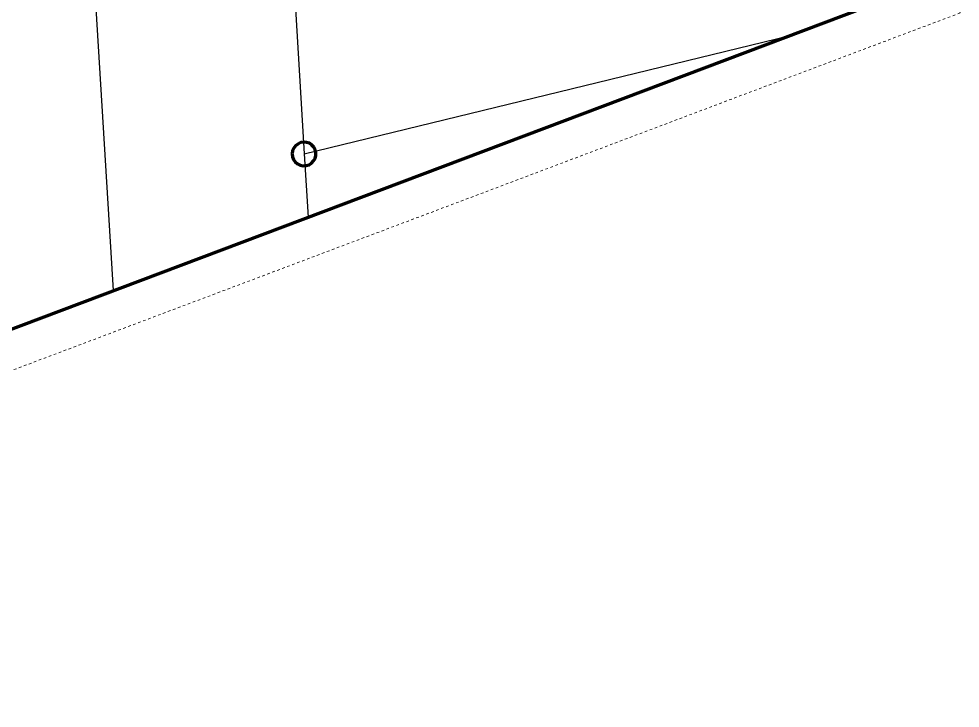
# Model space of a CAD drawing. Header units: metres. Extents: x -47 to 309, y -25 to 105.
# Drawn here: x 175.86 to 211.33, y -24.12 to 1.85 of the extents above; entities that cross this region are included whole.
import ezdxf

# ---------------------------------------------------------------- set-up
doc = ezdxf.new("R2010")
doc.units = ezdxf.units.M
doc.linetypes.add('AUSGEZOGEN', pattern=[0])
doc.linetypes.add('PUNKT2_S9', pattern=[0.001, 0, -0.001])
doc.layers.add('XR$1$STANDARD_1', color=7, linetype='AUSGEZOGEN', lineweight=25)

msp = doc.modelspace()

# ---------------------------------------------------------------- linework, layer by layer
at = {"layer": 'XR$1$STANDARD_1', "color": 7, "linetype": 'AUSGEZOGEN', "lineweight": -3, "transparency": 33554687}
for p, q in [((177.9998, 14.8641), (179.4122, -8.3878)), ((186.0609, 5.9593), (186.6112, -3.2429)), ((186.6112, -3.2429), (204.8725, 1.2082)), ((186.6112, -3.2429), (186.7601, -5.6183))]:
    msp.add_line(p, q, dxfattribs=at)
at = {"layer": 'XR$1$STANDARD_1', "color": 7, "linetype": 'PUNKT2_S9', "lineweight": 13, "transparency": 33554687}
msp.add_lwpolyline([(104.7989, 74.1714), (174.2871, 100.3614), (211.3326, 2.071), (141.8444, -24.119), (104.7989, 74.1714)], close=True, dxfattribs=at)
at = {"layer": 'XR$1$STANDARD_1', "color": 7, "linetype": 'AUSGEZOGEN', "lineweight": 200, "transparency": 33554687}
msp.add_lwpolyline([(109.9508, 64.403), (155.5735, 81.5981), (152.4868, 89.7878), (172.7284, 97.4168), (208.4809, 2.5569), (142.6167, -22.2672), (109.9508, 64.403)], close=True, dxfattribs=at)
at = {"layer": 'XR$1$STANDARD_1', "color": 7, "linetype": 'AUSGEZOGEN', "lineweight": 140, "transparency": 33554687}
msp.add_lwpolyline([(187.0272, -3.0861), (186.9799, -2.9908), (186.903, -2.9067), (186.81, -2.84), (186.7084, -2.8104), (186.5907, -2.7982), (186.4842, -2.8158), (186.379, -2.8667), (186.2912, -2.9338), (186.2244, -3.0268), (186.1812, -3.1222), (186.169, -3.2399), (186.1767, -3.3501), (186.214, -3.4492), (186.281, -3.537), (186.3679, -3.6174), (186.4633, -3.6606), (186.5748, -3.6864), (186.6851, -3.6788), (186.7977, -3.6476), (186.8893, -3.5905), (186.9696, -3.5036), (187.0265, -3.4144), (187.0523, -3.3028), (187.0546, -3.1889), (187.0272, -3.0861)], close=True, dxfattribs=at)

doc.saveas('drawing.dxf')
